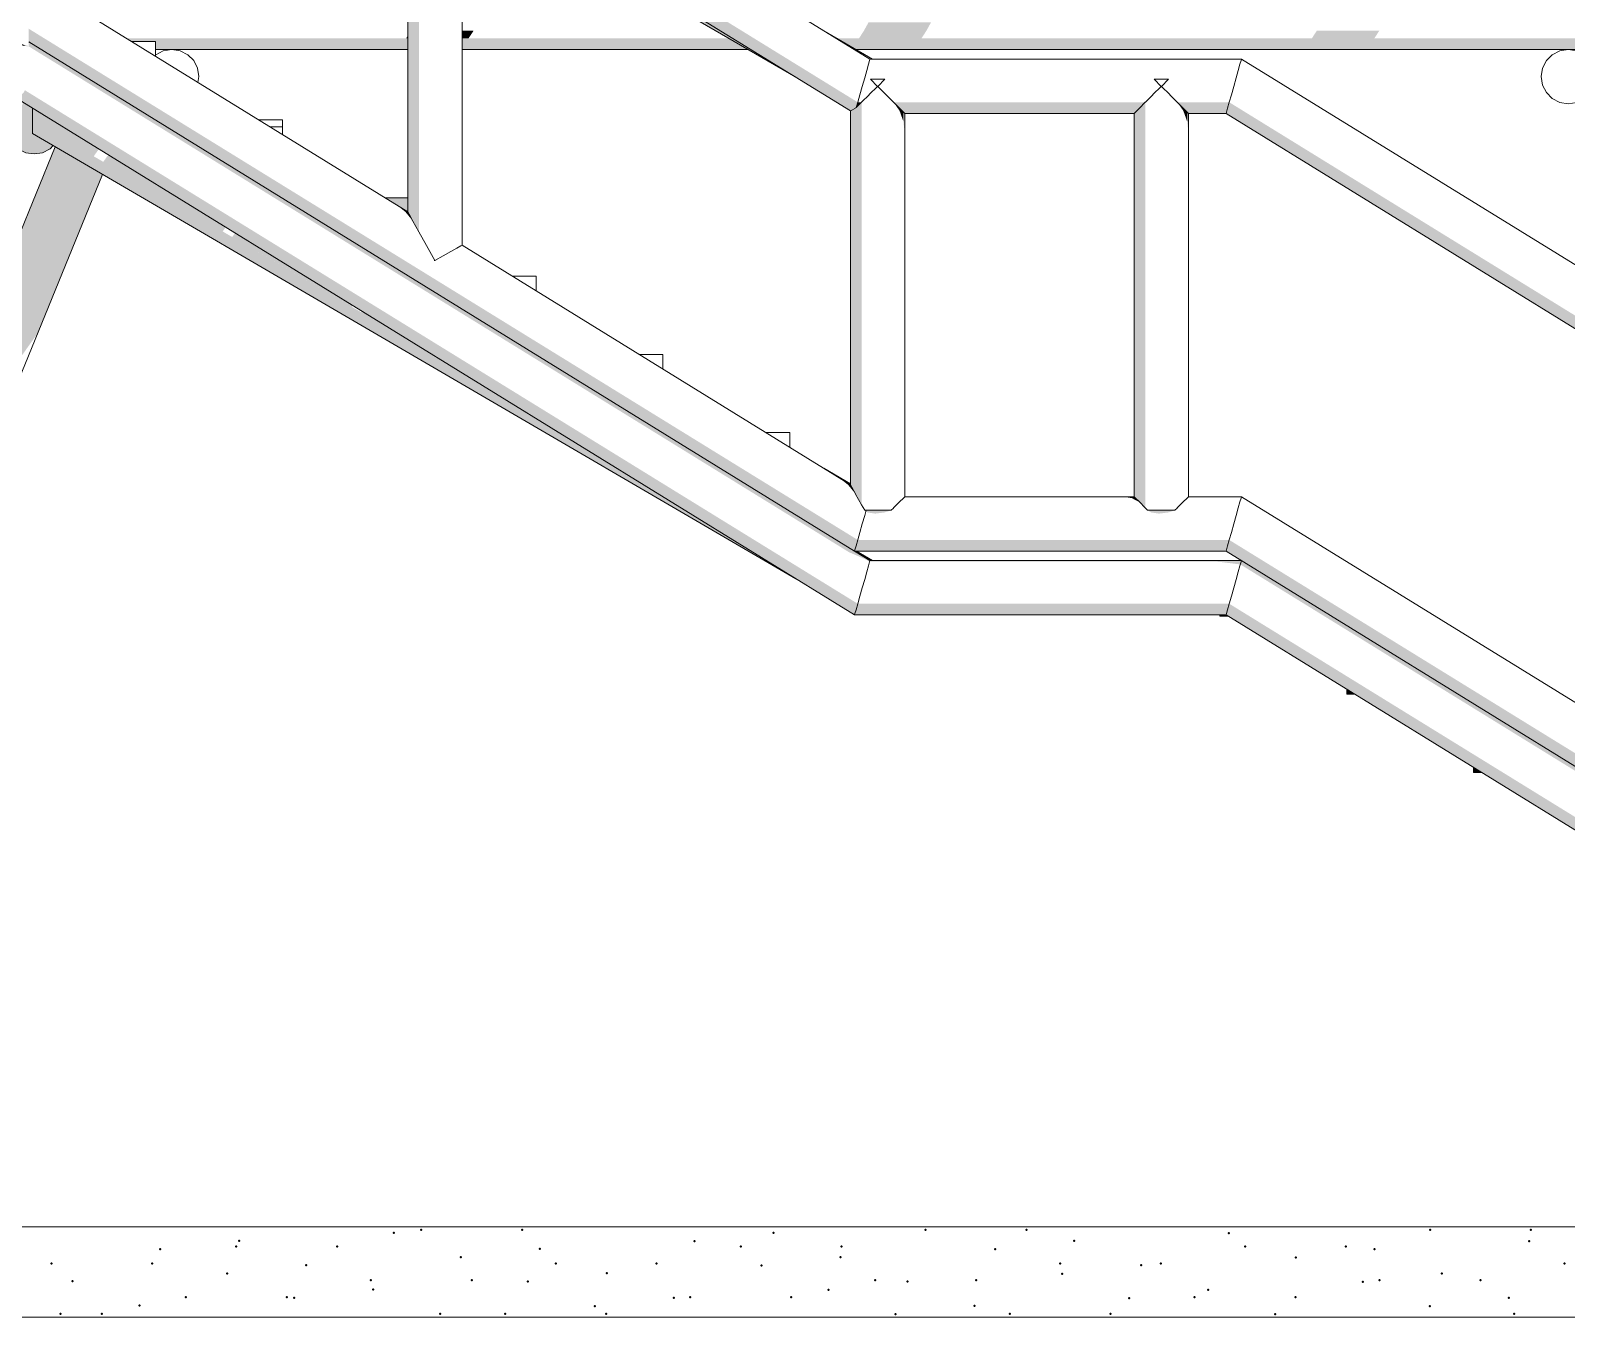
# Model space of a CAD drawing. Header units: millimetres. Extents: x -71878 to 121433, y -67383 to 83273.
# Drawn here: x 35788 to 39179, y -41237 to -38395 of the extents above; entities that cross this region are included whole.
import ezdxf

# ---------------------------------------------------------------- set-up
doc = ezdxf.new("R2010")
doc.units = ezdxf.units.MM
doc.header["$MEASUREMENT"] = 0
for name, color, linetype in [('COLUMNAS', 7, 'Continuous'), ('Gradas', 7, 'Continuous'), ('Vigas', 7, 'Continuous'), ('VIGAS DE CIMENTACION', 7, 'Continuous')]:
    doc.layers.add(name, color=color, linetype=linetype)
for name, color, linetype, lineweight in [('COLUMNAS_Pluma_Nº__1', 7, 'Continuous', 0), ('VIGAS DE CIMENTACION_Pluma_Nº__21', 7, 'Continuous', 5), ('Vigas_Pluma_Nº__21', 7, 'Continuous', 5)]:
    doc.layers.add(name, color=color, linetype=linetype, lineweight=lineweight)
for name, color, linetype, lineweight, true_color in [('COLUMNAS_Pluma_Nº__3', 7, 'Continuous', 0, 0x646464), ('Gradas_Pluma_Nº__2', 7, 'Continuous', 0, 0x323232), ('Gradas_Pluma_Nº__3', 7, 'Continuous', 0, 0x646464), ('VIGAS DE CIMENTACION_Pluma_Nº__102', 7, 'Continuous', 40, 0x323232), ('Vigas_Pluma_Nº__3', 7, 'Continuous', 0, 0x646464)]:
    doc.layers.add(name, color=color, linetype=linetype, lineweight=lineweight, true_color=true_color)

# ---------------------------------------------------------------- blocks, each defined once
blk = doc.blocks.new('Elem Sección_6_2')
at = {"layer": 'Vigas_Pluma_Nº__3', "linetype": 'Continuous', "lineweight": 0, "true_color": 0x191919}
for points in [[(-36079.5, 2441.5), (-36105, 2441.5), (-36105, 2424.7), (-36090.4, 2424.7)], [(-35228.4, 2424.7), (-35090.4, 2424.7), (-35079.5, 2441.5), (-35217.5, 2441.5)], [(-35217.5, 2441.5), (-35079.5, 2441.5), (-35069.3, 2460), (-35207.3, 2460)], [(-34228.4, 2424.7), (-34090.4, 2424.7), (-34079.5, 2441.5), (-34217.5, 2441.5)], [(-36225, 2424.7), (-36846.2, 2424.7), (-36834.2, 2417.3), (-36781.5, 2417.3), (-36781.5, 2411.5), (-36225, 2411.5)], [(-36225, 2411.5), (-36781.5, 2411.5), (-36781.5, 2402.9), (-36225, 2402.9)], [(-36228.4, 2424.7), (-36225, 2424.7), (-36225, 2429.8)], [(-36105, 2424.7), (-36105, 2411.5), (-35492.8, 2411.5), (-35515.5, 2424.7)], [(-35492.8, 2411.5), (-36105, 2411.5), (-36105, 2402.9), (-35478.2, 2402.9)], [(-35277.4, 2424.7), (-35254.6, 2411.5), (-25632.2, 2411.5), (-25632.2, 2424.7)], [(-25632.2, 2411.5), (-35254.6, 2411.5), (-35240, 2402.9), (-25632.2, 2402.9)], [(-36781.5, 2400), (-36225, 2400), (-36225, 2402.9), (-36781.5, 2402.9)], [(-35478.2, 2402.9), (-36105, 2402.9), (-36105, 2400), (-35473.1, 2400)], [(-25632.2, 2402.9), (-35240, 2402.9), (-35235, 2400), (-25632.2, 2400)]]:
    blk.add_hatch(color=250, dxfattribs=at).paths.add_polyline_path(points)
at = {"layer": 'Vigas_Pluma_Nº__21', "linetype": 'Continuous'}
for p, q in [((-36225, 2400), (-36781.5, 2400)), ((-35473.1, 2400), (-36105, 2400)), ((-25632.2, 2400), (-35235, 2400))]:
    blk.add_line(p, q, dxfattribs=at)
blk = doc.blocks.new('Elem Sección_21_2')
at = {"layer": 'Vigas_Pluma_Nº__21', "linetype": 'Continuous'}
for p, q in [((-36781.5, 2388.3), (-36781.3, 2388.5)), ((-36781.3, 2388.5), (-36764.6, 2397.1)), ((-36764.6, 2397.1), (-36746, 2400)), ((-36746, 2400), (-36727.5, 2397.1)), ((-36727.5, 2397.1), (-36710.8, 2388.5)), ((-36710.8, 2388.5), (-36697.5, 2375.3)), ((-36697.5, 2375.3), (-36689, 2358.5)), ((-36689, 2358.5), (-36686, 2340)), ((-36686, 2340), (-36688.1, 2327.2))]:
    blk.add_line(p, q, dxfattribs=at)
blk = doc.blocks.new('Elem Sección_23_2')
at = {"layer": 'Vigas_Pluma_Nº__3', "linetype": 'Continuous', "lineweight": 0, "true_color": 0x191919}
blk.add_hatch(color=250, dxfattribs=at).paths.add_polyline_path([(-37074.6, 2283.1), (-37099.5, 2196.2), (-37098.3, 2193.9), (-37085.1, 2180.6), (-37068.3, 2172.1), (-37049.8, 2169.2), (-37031.3, 2172.1), (-37014.5, 2180.6), (-37007.6, 2187.6), (-37053.3, 2214.3), (-37053.3, 2262.3), (-37053.3, 2270.5), (-37074.1, 2283.3)])
at = {"layer": 'Vigas_Pluma_Nº__21', "linetype": 'Continuous'}
for p, q in [((-37074.6, 2283.1), (-37074.1, 2283.3)), ((-37098.3, 2193.9), (-37099.5, 2196.2)), ((-37085.1, 2180.6), (-37098.3, 2193.9)), ((-37068.3, 2172.1), (-37085.1, 2180.6)), ((-37049.8, 2169.2), (-37068.3, 2172.1)), ((-37031.3, 2172.1), (-37049.8, 2169.2)), ((-37014.5, 2180.6), (-37031.3, 2172.1)), ((-37007.6, 2187.6), (-37014.5, 2180.6))]:
    blk.add_line(p, q, dxfattribs=at)
blk = doc.blocks.new('Elem Sección_49_2')
at = {"layer": 'Vigas_Pluma_Nº__21', "linetype": 'Continuous'}
for p, q in [((-33719.3, 2358.5), (-33710.7, 2375.3)), ((-33710.7, 2375.3), (-33697.5, 2388.5)), ((-33697.5, 2388.5), (-33680.7, 2397.1)), ((-33680.7, 2397.1), (-33662.2, 2400)), ((-33662.2, 2400), (-33643.7, 2397.1)), ((-33643.7, 2397.1), (-33626.9, 2388.5)), ((-33626.9, 2388.5), (-33613.7, 2375.3)), ((-33613.7, 2375.3), (-33605.1, 2358.5)), ((-33722.2, 2340), (-33719.3, 2358.5)), ((-33719.3, 2321.5), (-33722.2, 2340)), ((-33605.1, 2358.5), (-33602.2, 2340)), ((-33602.2, 2340), (-33605.1, 2321.5)), ((-33710.7, 2304.7), (-33719.3, 2321.5)), ((-33605.1, 2321.5), (-33613.7, 2304.7)), ((-33697.5, 2291.5), (-33710.7, 2304.7)), ((-33680.7, 2282.9), (-33697.5, 2291.5)), ((-33662.2, 2280), (-33680.7, 2282.9)), ((-33643.7, 2282.9), (-33662.2, 2280)), ((-33626.9, 2291.5), (-33643.7, 2282.9)), ((-33613.7, 2304.7), (-33626.9, 2291.5))]:
    blk.add_line(p, q, dxfattribs=at)
blk = doc.blocks.new('Elem Sección_55_2')
at = {"layer": 'Gradas_Pluma_Nº__2', "linetype": 'Continuous'}
h = blk.add_hatch(dxfattribs=at)
h.set_pattern_fill('PLANK_FLOOR_0002', color=256, style=0, pattern_type=2)
h.set_pattern_definition([(180, (0, 1e-11), (0, 152), [])])
h.paths.add_polyline_path([(-36781.5, 2417.3), (-36834.2, 2417.3), (-36781.5, 2384.9)])
h = blk.add_hatch(dxfattribs=at)
h.set_pattern_fill('PLANK_FLOOR_0002', color=256, style=0, pattern_type=2)
h.set_pattern_definition([(180, (4e-11, -9e-13), (0, 152), [])])
h.paths.add_polyline_path([(-36501.5, 2244.7), (-36554.2, 2244.7), (-36501.5, 2212.2)])
h = blk.add_hatch(dxfattribs=at)
h.set_pattern_fill('PLANK_FLOOR_0002', color=256, style=0, pattern_type=2)
h.set_pattern_definition([(180, (6e-11, 4e-12), (0, 152), [])])
h.paths.add_polyline_path([(-36225, 2072), (-36274.2, 2072), (-36225, 2041.7)])
h = blk.add_hatch(dxfattribs=at)
h.set_pattern_fill('PLANK_FLOOR_0002', color=256, style=0, pattern_type=2)
h.set_pattern_definition([(180, (3e-11, 6e-12), (0, 152), [])])
h.paths.add_polyline_path([(-35994.2, 1899.3), (-35941.5, 1866.8), (-35941.5, 1899.3)])
h = blk.add_hatch(dxfattribs=at)
h.set_pattern_fill('PLANK_FLOOR_0002', color=256, style=0, pattern_type=2)
h.set_pattern_definition([(180, (-6e-11, 4e-12), (0, 152), [])])
h.paths.add_polyline_path([(-35661.5, 1726.7), (-35714.2, 1726.7), (-35661.5, 1694.2)])
h = blk.add_hatch(dxfattribs=at)
h.set_pattern_fill('PLANK_FLOOR_0002', color=256, style=0, pattern_type=2)
h.set_pattern_definition([(180, (1e-11, -4e-12), (0, 152), [])])
h.paths.add_polyline_path([(-35381.5, 1554), (-35434.3, 1554), (-35381.5, 1521.5)])
h = blk.add_hatch(dxfattribs=at)
h.set_pattern_fill('PLANK_FLOOR_0002', color=256, style=0, pattern_type=2)
h.set_pattern_definition([(180, (4e-11, -2e-12), (0, 152), [])])
h.paths.add_polyline_path([(-34417.9, 1151.1), (-34431.5, 1151.1), (-34431.5, 1148.7), (-34413.9, 1148.7)])
h = blk.add_hatch(dxfattribs=at)
h.set_pattern_fill('PLANK_FLOOR_0002', color=256, style=0, pattern_type=2)
h.set_pattern_definition([(180, (-6e-11, 6e-12), (0, 152), [])])
h.paths.add_polyline_path([(-34151.5, 986.9), (-34151.5, 976), (-34133.9, 976)])
h = blk.add_hatch(dxfattribs=at)
h.set_pattern_fill('PLANK_FLOOR_0002', color=256, style=0, pattern_type=2)
h.set_pattern_definition([(180, (-7e-11, -2e-12), (0, 152), [])])
h.paths.add_polyline_path([(-33871.5, 803.3), (-33854, 803.3), (-33871.5, 814.2)])
at = {"layer": 'Gradas_Pluma_Nº__3', "linetype": 'Continuous', "lineweight": 0, "true_color": 0x191919}
for points in [[(-36225, 2072), (-36274.2, 2072), (-36225, 2041.7)], [(-34417.9, 1151.1), (-34431.5, 1151.1), (-34431.5, 1148.7), (-34413.9, 1148.7)], [(-34151.5, 986.9), (-34151.5, 976), (-34133.9, 976)], [(-33871.5, 803.3), (-33854, 803.3), (-33871.5, 814.2)]]:
    blk.add_hatch(color=250, dxfattribs=at).paths.add_polyline_path(points)
at = {"layer": 'Gradas_Pluma_Nº__2', "linetype": 'Continuous'}
for p, q in [((-36834.2, 2417.3), (-36781.5, 2417.3)), ((-36781.5, 2384.9), (-36781.5, 2417.3)), ((-36554.2, 2244.7), (-36501.5, 2244.7)), ((-36501.5, 2212.2), (-36501.5, 2244.7)), ((-36274.2, 2072), (-36225, 2072)), ((-35994.2, 1899.3), (-35941.5, 1899.3)), ((-35941.5, 1866.8), (-35941.5, 1899.3)), ((-35714.2, 1726.7), (-35661.5, 1726.7)), ((-35661.5, 1694.2), (-35661.5, 1726.7)), ((-35434.3, 1554), (-35381.5, 1554)), ((-35381.5, 1521.5), (-35381.5, 1554)), ((-34431.5, 1148.7), (-34431.5, 1151.1)), ((-34431.5, 1148.7), (-34413.9, 1148.7)), ((-34151.5, 976), (-34151.5, 986.9)), ((-34151.5, 976), (-34133.9, 976)), ((-33871.5, 803.3), (-33871.5, 814.2)), ((-33871.5, 803.3), (-33854, 803.3))]:
    blk.add_line(p, q, dxfattribs=at)
blk = doc.blocks.new('Elem Sección_66_2')
at = {"layer": 'Vigas_Pluma_Nº__3', "linetype": 'Continuous', "lineweight": 0, "true_color": 0x191919}
for points in [[(-36213.6, 2873.6), (-36213.6, 2873.6), (-36200.3, 2881), (-37026.7, 3390.6), (-37026.7, 3375)], [(-36222.1, 2868.8), (-36222.1, 2868.9), (-36213.6, 2873.6), (-37026.7, 3375), (-37026.7, 3365)], [(-36222.1, 2868.8), (-37026.7, 3365), (-37026.7, 3361.6), (-36225, 2867.2)], [(-35231.2, 2283.4), (-36129.7, 2837.5), (-36116.5, 2813.8), (-36116.5, 2813.7), (-35236, 2270.7), (-35236, 2270.8), (-35234.5, 2271.5)], [(-35236, 2270.7), (-36116.5, 2813.7), (-36108, 2798.5), (-36108, 2798.4), (-35244.5, 2266), (-35244.5, 2266)], [(-35244.5, 2266), (-36108, 2798.4), (-36105, 2793.2), (-35247.4, 2264.3)]]:
    blk.add_hatch(color=250, dxfattribs=at).paths.add_polyline_path(points)
at = {"layer": 'Vigas_Pluma_Nº__21', "linetype": 'Continuous'}
for p, q in [((-35204.2, 2378.6), (-37013.4, 3494.4)), ((-37026.7, 3432.1), (-37026.7, 3438.1)), ((-37026.7, 3410.3), (-37026.7, 3432.1)), ((-37026.7, 3390.6), (-37026.7, 3410.3)), ((-37026.7, 3375), (-37026.7, 3390.6)), ((-37026.7, 3365), (-37026.7, 3375)), ((-37026.7, 3361.6), (-37026.7, 3365)), ((-36225, 2867.2), (-37026.7, 3361.6)), ((-36200.3, 2881.1), (-36183.6, 2890.4)), ((-36183.6, 2890.6), (-36175.1, 2895.3)), ((-36183.6, 2890.4), (-36183.6, 2890.6)), ((-36161.9, 2895.3), (-36146.5, 2867.7)), ((-36225, 2867.2), (-36222.1, 2868.8)), ((-36222.1, 2868.9), (-36213.6, 2873.6)), ((-36213.6, 2873.6), (-36200.3, 2881)), ((-36200.3, 2881), (-36200.3, 2881.1)), ((-36146.4, 2867.4), (-36146.5, 2867.7)), ((-36146.4, 2867.4), (-36129.8, 2837.6)), ((-36129.7, 2837.5), (-36129.8, 2837.6)), ((-36129.7, 2837.5), (-36116.5, 2813.8)), ((-36116.5, 2813.7), (-36116.5, 2813.8)), ((-36116.5, 2813.7), (-36108, 2798.5)), ((-36108, 2798.4), (-36105, 2793.2)), ((-35247.4, 2264.3), (-36105, 2793.2)), ((-35247.4, 2264.3), (-35244.5, 2266)), ((-35244.5, 2266), (-35236, 2270.7)), ((-35236, 2270.8), (-35234.5, 2271.5))]:
    blk.add_line(p, q, dxfattribs=at)
blk = doc.blocks.new('Elem Sección_67_2')
at = {"layer": 'Vigas_Pluma_Nº__3', "linetype": 'Continuous', "lineweight": 0, "true_color": 0x191919}
for points in [[(-35231.2, 2283.4), (-35234.5, 2271.5), (-35222.7, 2283.4)], [(-34596.2, 2283.4), (-35152.1, 2283.4), (-35138.9, 2270.1), (-35138.9, 2270.1), (-34609.4, 2270.1), (-34609.4, 2270.1)], [(-34525.6, 2283.4), (-34512.3, 2270.1), (-34512.3, 2270.1), (-34414.7, 2270.1), (-34410.9, 2283.4)], [(-35138.9, 2270.1), (-35130.4, 2261.6), (-35130.4, 2261.6), (-34618, 2261.6), (-34617.9, 2261.6), (-34609.4, 2270.1)], [(-35130.4, 2261.6), (-35127.4, 2258.6), (-34620.9, 2258.6), (-34618, 2261.6)], [(-34512.3, 2270.1), (-34503.8, 2261.6), (-34503.8, 2261.6), (-34417.1, 2261.6), (-34414.7, 2270.1)], [(-34503.8, 2261.6), (-34500.9, 2258.6), (-34417.9, 2258.6), (-34417.1, 2261.6)]]:
    blk.add_hatch(color=250, dxfattribs=at).paths.add_polyline_path(points)
at = {"layer": 'Vigas_Pluma_Nº__21', "linetype": 'Continuous'}
for p, q in [((-35207.4, 2367.2), (-35205, 2375.7)), ((-35205, 2375.7), (-35204.2, 2378.6)), ((-34383.9, 2378.6), (-35204.2, 2378.6)), ((-35215.9, 2337.2), (-35211.2, 2353.9)), ((-35211.2, 2353.9), (-35207.4, 2367.2)), ((-35226.4, 2300.1), (-35221.2, 2318.6)), ((-35221.2, 2318.6), (-35215.9, 2337.2)), ((-35206, 2300.3), (-35187.7, 2318.6)), ((-35187.7, 2318.6), (-35203.3, 2334.3)), ((-35171.5, 2334.3), (-35187.2, 2318.6)), ((-35187.2, 2318.6), (-35168.9, 2300.3)), ((-34579.4, 2300.3), (-34561.1, 2318.6)), ((-34561.1, 2318.6), (-34576.8, 2334.3)), ((-34545, 2334.3), (-34560.6, 2318.6)), ((-34560.6, 2318.6), (-34542.3, 2300.3)), ((-35234.5, 2271.5), (-35231.2, 2283.4)), ((-35234.5, 2271.5), (-35222.7, 2283.4)), ((-35231.2, 2283.4), (-35226.4, 2300.1)), ((-35222.7, 2283.4), (-35206, 2300.1)), ((-35222.7, 2283.4), (-35222.7, 2283.4)), ((-35206, 2300.1), (-35206, 2300.3)), ((-35168.8, 2300.1), (-35168.9, 2300.3)), ((-35168.8, 2300.1), (-35152.2, 2283.4)), ((-35152.1, 2283.4), (-35152.2, 2283.4)), ((-35152.1, 2283.4), (-35138.9, 2270.1)), ((-34609.4, 2270.1), (-34596.2, 2283.4)), ((-34596.2, 2283.4), (-34596.1, 2283.4)), ((-34596.1, 2283.4), (-34579.5, 2300.1)), ((-34579.5, 2300.1), (-34579.4, 2300.3)), ((-34542.3, 2300.1), (-34542.3, 2300.3)), ((-34542.3, 2300.1), (-34525.6, 2283.4)), ((-34525.6, 2283.4), (-34525.6, 2283.4)), ((-34525.6, 2283.4), (-34512.3, 2270.1)), ((-35138.9, 2270.1), (-35130.4, 2261.6)), ((-35138.9, 2270.1), (-35138.9, 2270.1)), ((-35130.4, 2261.6), (-35127.4, 2258.6)), ((-34620.9, 2258.6), (-35127.4, 2258.6)), ((-34620.9, 2258.6), (-34618, 2261.6)), ((-34617.9, 2261.6), (-34609.4, 2270.1)), ((-34609.4, 2270.1), (-34609.4, 2270.1)), ((-34512.3, 2270.1), (-34512.3, 2270.1)), ((-34512.3, 2270.1), (-34503.8, 2261.6)), ((-34503.8, 2261.6), (-34500.9, 2258.6)), ((-34417.9, 2258.6), (-34500.9, 2258.6))]:
    blk.add_line(p, q, dxfattribs=at)
blk = doc.blocks.new('Elem Sección_68_2')
at = {"layer": 'Vigas_Pluma_Nº__3', "linetype": 'Continuous', "lineweight": 0, "true_color": 0x191919}
for points in [[(-33505.9, 1709.6), (-33505.9, 1709.7), (-33492.6, 1717), (-34410.9, 2283.4), (-34414.7, 2270.1)], [(-34417.9, 2258.6), (-33517.3, 1703.2), (-33514.4, 1704.9), (-34417.1, 2261.6)], [(-33514.4, 1704.9), (-33514.4, 1704.9), (-33505.9, 1709.6), (-34414.7, 2270.1), (-34417.1, 2261.6)], [(-32532.7, 1109.5), (-32532.6, 1109.5), (-32519.4, 1116.9), (-33422, 1673.5), (-33408.8, 1649.8), (-33408.8, 1649.7)], [(-32541.2, 1104.7), (-32541.2, 1104.7), (-32532.7, 1109.5), (-33408.8, 1649.7), (-33400.2, 1634.5), (-33400.2, 1634.5)], [(-33400.2, 1634.5), (-33397.3, 1629.2), (-32544.1, 1103.1), (-32543.1, 1103.6), (-32541.2, 1104.7)], [(-32448.8, 1073.3), (-32435.6, 1049.6), (-32435.5, 1049.6), (-32371.4, 1010), (-32371.4, 1025.6)], [(-32371.4, 1010), (-32435.5, 1049.6), (-32427, 1034.3), (-32427, 1034.3), (-32371.4, 1000)], [(-32427, 1034.3), (-32424.1, 1029), (-32371.4, 996.5), (-32371.4, 1000)]]:
    blk.add_hatch(color=250, dxfattribs=at).paths.add_polyline_path(points)
at = {"layer": 'Vigas_Pluma_Nº__21', "linetype": 'Continuous'}
for p, q in [((-34387.2, 2367.2), (-34384.7, 2375.7)), ((-34384.7, 2375.7), (-34383.9, 2378.6)), ((-32371.4, 1137.5), (-34383.9, 2378.6)), ((-34395.7, 2337.2), (-34390.9, 2353.9)), ((-34390.9, 2353.9), (-34387.2, 2367.2)), ((-34406.2, 2300.1), (-34400.9, 2318.6)), ((-34400.9, 2318.6), (-34395.7, 2337.2)), ((-34414.7, 2270.1), (-34410.9, 2283.4)), ((-34410.9, 2283.4), (-34406.2, 2300.1)), ((-34417.9, 2258.6), (-34417.1, 2261.6)), ((-33517.3, 1703.2), (-34417.9, 2258.6)), ((-34417.1, 2261.6), (-34414.7, 2270.1)), ((-33517.3, 1703.2), (-33514.4, 1704.9)), ((-33514.4, 1704.9), (-33505.9, 1709.6)), ((-33505.9, 1709.7), (-33492.6, 1717)), ((-33492.6, 1717.1), (-33475.9, 1726.4)), ((-33492.6, 1717), (-33492.6, 1717.1)), ((-33475.9, 1726.6), (-33473.4, 1728)), ((-33475.9, 1726.4), (-33475.9, 1726.6)), ((-33452.3, 1728), (-33438.8, 1703.8)), ((-33438.7, 1703.4), (-33438.8, 1703.8)), ((-33438.7, 1703.4), (-33422, 1673.6)), ((-33422, 1673.5), (-33422, 1673.6)), ((-33422, 1673.5), (-33408.8, 1649.8)), ((-33408.8, 1649.7), (-33408.8, 1649.8)), ((-33408.8, 1649.7), (-33400.2, 1634.5)), ((-33400.2, 1634.5), (-33397.3, 1629.2)), ((-32544.1, 1103), (-33397.3, 1629.2)), ((-32519.4, 1116.9), (-32502.7, 1126.2)), ((-32502.7, 1126.2), (-32502.6, 1126.5)), ((-32502.6, 1126.5), (-32484.3, 1136.7)), ((-32484.3, 1136.7), (-32490, 1146.8)), ((-32465.6, 1146.6), (-32483.9, 1136.4)), ((-32483.9, 1136.4), (-32465.6, 1103.6)), ((-32465.6, 1146.8), (-32465.5, 1146.8)), ((-32465.5, 1146.8), (-32465.6, 1146.6)), ((-32371.4, 1134), (-32371.4, 1137.5)), ((-32371.4, 1124), (-32371.4, 1134)), ((-32371.4, 1108.4), (-32371.4, 1124)), ((-32544.1, 1103.1), (-32541.2, 1104.7)), ((-32541.2, 1104.7), (-32532.7, 1109.5)), ((-32532.6, 1109.5), (-32519.4, 1116.9)), ((-32519.4, 1116.9), (-32519.4, 1116.9)), ((-32465.5, 1103.3), (-32465.6, 1103.6)), ((-32465.5, 1103.3), (-32448.8, 1073.4)), ((-32371.4, 1088.8), (-32371.4, 1108.4)), ((-32371.4, 1067), (-32371.4, 1088.8)), ((-32448.8, 1073.3), (-32448.8, 1073.4)), ((-32448.8, 1073.3), (-32435.6, 1049.6)), ((-32371.4, 1045.2), (-32371.4, 1067)), ((-32435.5, 1049.6), (-32435.6, 1049.6)), ((-32435.5, 1049.6), (-32427, 1034.3)), ((-32427, 1034.3), (-32424.1, 1029.1)), ((-32371.4, 996.5), (-32424.1, 1029)), ((-32371.4, 1025.6), (-32371.4, 1045.2)), ((-32371.4, 1010), (-32371.4, 1025.6)), ((-32371.4, 1000), (-32371.4, 1010)), ((-32371.4, 996.5), (-32371.4, 1000))]:
    blk.add_line(p, q, dxfattribs=at)
blk = doc.blocks.new('Elem Sección_72_2')
at = {"layer": 'Vigas_Pluma_Nº__3', "linetype": 'Continuous', "lineweight": 0, "true_color": 0x191919}
for points in [[(-37053.3, 3350.4), (-37053.3, 3335), (-36225, 2851.9), (-36225, 2867.2), (-36226.3, 2868)], [(-37053.3, 3325.2), (-36225, 2842), (-36225, 2851.9), (-37053.3, 3335)], [(-36225, 2842), (-37053.3, 3325.2), (-37053.3, 3321.8), (-36225, 2838.6)], [(-36105, 2781.9), (-35765.6, 2583.9), (-36105, 2793.2), (-36105, 2793.2)], [(-36105, 2772), (-35469.8, 2401.5), (-35765.6, 2583.9), (-36105, 2781.9)], [(-35469.8, 2401.5), (-36105, 2772), (-36105, 2768.6), (-35367.9, 2338.6)]]:
    blk.add_hatch(color=250, dxfattribs=at).paths.add_polyline_path(points)
at = {"layer": 'Vigas_Pluma_Nº__21', "linetype": 'Continuous'}
for p, q in [((-37053.3, 3369.8), (-37053.3, 3383.1)), ((-37053.3, 3350.4), (-37053.3, 3369.8)), ((-37053.3, 3335), (-37053.3, 3350.4)), ((-37053.3, 3325.2), (-37053.3, 3332)), ((-37053.3, 3321.8), (-37053.3, 3325.2)), ((-36225, 2838.6), (-37053.3, 3321.8)), ((-35367.9, 2338.6), (-36105, 2768.6)), ((-35198.3, 2378.6), (-35306.2, 2441.5))]:
    blk.add_line(p, q, dxfattribs=at)
blk = doc.blocks.new('Elem Sección_76_2')
at = {"layer": 'COLUMNAS_Pluma_Nº__3', "linetype": 'Continuous', "lineweight": 0, "true_color": 0x191919}
for points in [[(-35236, 1418.2), (-35222.7, 1394.5), (-35222.7, 1394.4), (-35222.7, 2283.4), (-35222.7, 2283.4), (-35234.5, 2271.5), (-35236, 2270.8)], [(-35138.9, 2270.1), (-35152.1, 2283.4), (-35138.9, 2264.6)], [(-35244.5, 2266), (-35247.4, 2264.3), (-35247.4, 1438.8), (-35244.5, 1433.5), (-35244.5, 1433.5), (-35244.5, 2266)], [(-35244.5, 2266), (-35244.5, 1433.5), (-35236, 1418.3), (-35236, 1418.2), (-35236, 2270.8), (-35236, 2270.7)], [(-35138.9, 2270.1), (-35138.9, 2270.1), (-35138.9, 2264.6), (-35130.4, 2241), (-35130.4, 2261.6)], [(-35130.4, 2261.6), (-35130.4, 2261.6), (-35130.4, 2241), (-35127.4, 2214.8), (-35127.4, 2258.6)]]:
    blk.add_hatch(color=250, dxfattribs=at).paths.add_polyline_path(points)
at = {"layer": 'COLUMNAS_Pluma_Nº__1', "linetype": 'Continuous'}
for p, q in [((-35187.4, 2334.3), (-35203.3, 2334.3)), ((-35171.3, 2334.3), (-35187.4, 2334.3)), ((-35247.4, 2264.3), (-35247.4, 1438.8)), ((-35127.4, 2258.6), (-35127.4, 1412.1)), ((-35206, 1382.3), (-35216, 1382.3)), ((-35187.4, 1382.3), (-35206, 1382.3)), ((-35168.9, 1382.3), (-35187.4, 1382.3)), ((-35157.2, 1382.3), (-35168.9, 1382.3))]:
    blk.add_line(p, q, dxfattribs=at)
blk = doc.blocks.new('Elem Sección_78_2')
at = {"layer": 'COLUMNAS_Pluma_Nº__3', "linetype": 'Continuous', "lineweight": 0, "true_color": 0x191919}
for points in [[(-34609.4, 1400.6), (-34596.2, 1387.4), (-34596.1, 1387.3), (-34596.1, 2283.4), (-34596.2, 2283.4), (-34609.4, 2270.1)], [(-34525.6, 2283.4), (-34512.3, 2264.6), (-34512.3, 2270.1)], [(-34620.9, 1412.1), (-34618, 1409.2), (-34617.9, 1409.2), (-34617.9, 2261.6), (-34618, 2261.6), (-34620.9, 2258.6)], [(-34609.4, 2270.1), (-34617.9, 2261.6), (-34617.9, 1409.2), (-34609.4, 1400.7), (-34609.4, 1400.6), (-34609.4, 2270.1)], [(-34512.3, 2270.1), (-34512.3, 2270.1), (-34512.3, 2264.6), (-34503.8, 2241), (-34503.8, 2261.6)], [(-34503.8, 2261.6), (-34503.8, 2261.6), (-34503.8, 2241), (-34500.9, 2214.8), (-34500.9, 2258.6)]]:
    blk.add_hatch(color=250, dxfattribs=at).paths.add_polyline_path(points)
at = {"layer": 'COLUMNAS_Pluma_Nº__1', "linetype": 'Continuous'}
for p, q in [((-34560.9, 2334.3), (-34576.8, 2334.3)), ((-34545, 2334.3), (-34560.9, 2334.3)), ((-34620.9, 2258.6), (-34620.9, 1412.1)), ((-34500.9, 2258.6), (-34500.9, 1412.1)), ((-34579.4, 1382.3), (-34591.1, 1382.3)), ((-34560.9, 1382.3), (-34579.4, 1382.3)), ((-34542.3, 1382.3), (-34560.9, 1382.3)), ((-34530.7, 1382.3), (-34542.3, 1382.3))]:
    blk.add_line(p, q, dxfattribs=at)
blk = doc.blocks.new('Elem Sección_80_2')
at = {"layer": 'COLUMNAS_Pluma_Nº__3', "linetype": 'Continuous', "lineweight": 0, "true_color": 0x191919}
for points in [[(-36225, 2041.7), (-36222.1, 2036.4), (-36222.1, 2036.4), (-36222.1, 2868.9), (-36222.1, 2868.8), (-36225, 2867.2)], [(-36222.1, 2868.9), (-36222.1, 2036.4), (-36213.6, 2021.1), (-36213.6, 2021.1), (-36213.6, 2873.6), (-36213.6, 2873.6)], [(-36200.3, 2881), (-36213.6, 2873.6), (-36213.6, 2021.1), (-36200.3, 1997.4), (-36200.3, 1997.3), (-36200.3, 2881.1)], [(-36116.5, 2813.8), (-36129.7, 2837.5), (-36116.5, 2802.4)], [(-36116.5, 2813.7), (-36116.5, 2813.8), (-36116.5, 2802.4), (-36108, 2763.2), (-36108, 2798.5)], [(-36108, 2763.2), (-36105, 2723.7), (-36105, 2793.2), (-36108, 2798.4), (-36108, 2798.5)]]:
    blk.add_hatch(color=250, dxfattribs=at).paths.add_polyline_path(points)
at = {"layer": 'COLUMNAS_Pluma_Nº__1', "linetype": 'Continuous'}
for p, q in [((-36165, 2895.3), (-36175.6, 2895.3)), ((-36161.7, 2895.3), (-36165, 2895.3)), ((-36225, 2867.2), (-36225, 2041.7)), ((-36105, 2793.2), (-36105, 1967.7)), ((-36165, 1934), (-36166.2, 1934)), ((-36164.3, 1934), (-36165, 1934))]:
    blk.add_line(p, q, dxfattribs=at)
blk = doc.blocks.new('Elem Sección_130_2')
at = {"layer": 'COLUMNAS_Pluma_Nº__3', "linetype": 'Continuous', "lineweight": 0, "true_color": 0x191919}
for points in [[(-37358.3, 1293.7), (-37389, 1186.4), (-36985.2, 2174.6), (-36995.8, 2180.7)], [(-37340.3, 1356.5), (-37358.3, 1293.7), (-36995.8, 2180.7), (-37002, 2184.3)], [(-37336.8, 1368.5), (-37340.3, 1356.5), (-37002, 2184.3), (-37003.2, 2185)], [(-37307.7, 1385.5), (-37272.6, 1429.1), (-36971.3, 2166.5), (-36985.2, 2174.6)], [(-37272.6, 1429.1), (-37242.6, 1454.5), (-36955.4, 2157.2), (-36971.3, 2166.5)], [(-37242.6, 1454.5), (-37220.4, 1459.3), (-36939.1, 2147.7), (-36955.4, 2157.2)], [(-37220.4, 1459.3), (-37208.3, 1443), (-37133.6, 1625.7), (-37140.2, 1634.6), (-37115.9, 1669), (-36923.9, 2138.8), (-36939.1, 2147.7)], [(-36923.9, 2138.8), (-37115.9, 1669), (-37079.2, 1721), (-36911.4, 2131.5)], [(-36911.4, 2131.5), (-37079.2, 1721), (-37053.8, 1756.8), (-36902.8, 2126.5)], [(-36902.8, 2126.5), (-37053.8, 1756.8), (-37042.3, 1773), (-36898.9, 2124.2)]]:
    blk.add_hatch(color=250, dxfattribs=at).paths.add_polyline_path(points)
at = {"layer": 'COLUMNAS_Pluma_Nº__1', "linetype": 'Continuous'}
for p, q in [((-37003.2, 2185), (-37336.8, 1368.5)), ((-36898.9, 2124.2), (-37603.4, 400))]:
    blk.add_line(p, q, dxfattribs=at)
blk = doc.blocks.new('Elem Sección_169_2')
at = {"layer": 'Vigas_Pluma_Nº__3', "linetype": 'Continuous', "lineweight": 0, "true_color": 0x191919}
for points in [[(-37096.4, 2415.8), (-37073.4, 2408.1), (-37069.2, 2407.8), (-37074.7, 2411.2), (-37076.1, 2411.5), (-37096.4, 2417.2)], [(-37074.7, 2411.2), (-37069.2, 2407.8), (-37064.9, 2406.8), (-37062.6, 2407.3), (-35250.4, 1289.7), (-35215.1, 1274.4), (-37061.6, 2413.2), (-37061.6, 2407.5)], [(-37061.6, 2413.2), (-35215.1, 1274.4), (-35204.8, 1268.8), (-35204.2, 1271.1), (-37061.6, 2416.6)], [(-37073, 2304.7), (-37078.3, 2299.4), (-35235, 1162.6), (-35231.2, 1175.9), (-37070.3, 2310)], [(-37086.3, 2291.5), (-37086.8, 2291.2), (-35238.2, 1151.1), (-35237.4, 1154.1), (-37084.5, 2293.2)], [(-37084.5, 2293.2), (-35237.4, 1154.1), (-35235, 1162.6), (-37078.3, 2299.4)]]:
    blk.add_hatch(color=250, dxfattribs=at).paths.add_polyline_path(points)
at = {"layer": 'Vigas_Pluma_Nº__21', "linetype": 'Continuous'}
for p, q in [((-37096.4, 2409), (-37096.4, 2417.2)), ((-37096.4, 2393.7), (-37096.4, 2409)), ((-35238.2, 1151.1), (-37086.8, 2291.2)), ((-35204.2, 1271.1), (-35238.2, 1292.1))]:
    blk.add_line(p, q, dxfattribs=at)
blk = doc.blocks.new('Elem Sección_170_2')
at = {"layer": 'Vigas_Pluma_Nº__3', "linetype": 'Continuous', "lineweight": 0, "true_color": 0x191919}
for points in [[(-35204.2, 1271.1), (-35204.8, 1268.8), (-34444.9, 1268.8), (-34430.8, 1268.2), (-34384.7, 1268.2), (-34383.9, 1271.1)], [(-34430.8, 1268.2), (-34386.3, 1262.7), (-34384.7, 1268.2)], [(-35237.4, 1154.1), (-35238.2, 1151.1), (-34417.9, 1151.1), (-34417.1, 1154.1)], [(-35235, 1162.6), (-35237.4, 1154.1), (-34417.1, 1154.1), (-34414.7, 1162.6)], [(-35231.2, 1175.9), (-35235, 1162.6), (-34414.7, 1162.6), (-34410.9, 1175.9)]]:
    blk.add_hatch(color=250, dxfattribs=at).paths.add_polyline_path(points)
at = {"layer": 'Vigas_Pluma_Nº__21', "linetype": 'Continuous'}
for p, q in [((-35211.2, 1246.4), (-35207.4, 1259.7)), ((-35207.4, 1259.7), (-35205, 1268.2)), ((-35205, 1268.2), (-35204.2, 1271.1)), ((-34383.9, 1271.1), (-35204.2, 1271.1)), ((-35221.2, 1211.1), (-35215.9, 1229.7)), ((-35215.9, 1229.7), (-35211.2, 1246.4)), ((-35231.2, 1175.9), (-35226.4, 1192.6)), ((-35226.4, 1192.6), (-35221.2, 1211.1)), ((-35238.2, 1151.1), (-35237.4, 1154.1)), ((-35237.4, 1154.1), (-35235, 1162.6)), ((-35235, 1162.6), (-35231.2, 1175.9)), ((-34417.9, 1151.1), (-35238.2, 1151.1))]:
    blk.add_line(p, q, dxfattribs=at)
blk = doc.blocks.new('Elem Sección_171_2')
at = {"layer": 'Vigas_Pluma_Nº__3', "linetype": 'Continuous', "lineweight": 0, "true_color": 0x191919}
for points in [[(-34386.3, 1262.7), (-32532.7, 119.6), (-32529.7, 117.3), (-32524.9, 114.7), (-32390.5, 31.9), (-32381.6, 29), (-32376.2, 29.5), (-34384.7, 1268.2)], [(-34384.7, 1268.2), (-32376.2, 29.5), (-32374.5, 29.1), (-32371.4, 30), (-34383.9, 1271.1)], [(-34417.9, 1151.1), (-32551.3, 0), (-32545.7, 0), (-34417.1, 1154.1)], [(-34417.1, 1154.1), (-32545.7, 0), (-32529.5, 0), (-34414.7, 1162.6)], [(-34414.7, 1162.6), (-32529.5, 0), (-32504.2, 0), (-34410.9, 1175.9)]]:
    blk.add_hatch(color=250, dxfattribs=at).paths.add_polyline_path(points)
at = {"layer": 'Vigas_Pluma_Nº__21', "linetype": 'Continuous'}
for p, q in [((-34390.9, 1246.4), (-34387.2, 1259.7)), ((-34387.2, 1259.7), (-34384.7, 1268.2)), ((-34384.7, 1268.2), (-34383.9, 1271.1)), ((-34400.9, 1211.1), (-34395.7, 1229.7)), ((-34395.7, 1229.7), (-34390.9, 1246.4)), ((-34410.9, 1175.9), (-34406.2, 1192.6)), ((-34406.2, 1192.6), (-34400.9, 1211.1)), ((-34417.9, 1151.1), (-34417.1, 1154.1)), ((-34417.1, 1154.1), (-34414.7, 1162.6)), ((-34414.7, 1162.6), (-34410.9, 1175.9)), ((-32551.3, 0), (-34417.9, 1151.1)), ((-32371.4, 26.6), (-32371.4, 30)), ((-32371.4, 16.5), (-32371.4, 26.6)), ((-32371.4, 0.9), (-32371.4, 16.5)), ((-32371.4, 0), (-32371.4, 0.9))]:
    blk.add_line(p, q, dxfattribs=at)
blk = doc.blocks.new('Elem Sección_172_2')
at = {"layer": 'Vigas_Pluma_Nº__3', "linetype": 'Continuous', "lineweight": 0, "true_color": 0x191919}
for points in [[(-36906.8, 2180.2), (-37053.3, 2270.5), (-37053.3, 2262.3), (-36908.5, 2177.8)], [(-37053.3, 2262.3), (-37053.3, 2242.9), (-36918.2, 2164.1), (-36908.5, 2177.8)], [(-37053.3, 2242.9), (-37053.3, 2227.5), (-35765.6, 1476.4), (-36226.3, 1760.5)], [(-37053.3, 2227.5), (-37053.3, 2217.7), (-35469.8, 1294), (-35765.6, 1476.4)], [(-37053.3, 2214.3), (-35367.9, 1231.1), (-35469.8, 1294), (-37053.3, 2217.7)], [(-36887.5, 2165.5), (-36897.2, 2151.8), (-36633.5, 1998), (-36626.8, 2007.5), (-36806.7, 2118.4)], [(-36886.2, 2167.4), (-36887.5, 2165.5), (-36806.7, 2118.4)], [(-36612.5, 1985.8), (-36348.8, 1832), (-36346.8, 1834.8), (-36606.2, 1994.7)], [(-36326.2, 1822.1), (-36327.8, 1819.7), (-36226.3, 1760.5)], [(-35234.3, 1292.1), (-35238.2, 1292.1), (-35204.3, 1271.2), (-35204.2, 1271.1), (-35198.3, 1271.1)]]:
    blk.add_hatch(color=250, dxfattribs=at).paths.add_polyline_path(points)
at = {"layer": 'Vigas_Pluma_Nº__21', "linetype": 'Continuous'}
for p, q in [((-37053.3, 2270.5), (-37053.3, 2262.3)), ((-37053.3, 2262.3), (-37053.3, 2242.9)), ((-37053.3, 2242.9), (-37053.3, 2227.5)), ((-37053.3, 2227.5), (-37053.3, 2217.7)), ((-37053.3, 2217.7), (-37053.3, 2214.3)), ((-37053.3, 2214.3), (-35367.9, 1231.1)), ((-35234.3, 1292.1), (-35198.3, 1271.1))]:
    blk.add_line(p, q, dxfattribs=at)
blk = doc.blocks.new('Elem Sección_173_2')
at = {"layer": 'Vigas_Pluma_Nº__3', "linetype": 'Continuous', "lineweight": 0, "true_color": 0x191919}
for points in [[(-37061.6, 2445.7), (-37061.6, 2430.1), (-35235, 1303.6), (-35231.2, 1316.8)], [(-35235, 1303.6), (-37061.6, 2430.1), (-37061.6, 2420.1), (-35237.4, 1295.1)], [(-35237.4, 1295.1), (-37061.6, 2420.1), (-37061.6, 2416.6), (-35238.2, 1292.1)], [(-36230.3, 2041.5), (-36222.1, 2036.4), (-36225, 2041.7), (-36248.9, 2056.4)], [(-36230.3, 2041.5), (-36213.6, 2021.2), (-36213.6, 2021.1), (-36222.1, 2036.4), (-36222.1, 2036.4)], [(-36213.6, 2021.2), (-36213.6, 2021.1), (-36213.6, 2021.1)], [(-36164.8, 1934), (-36165.8, 1934), (-36165.1, 1933.9)], [(-35271.3, 1453.5), (-35252.7, 1438.6), (-35244.5, 1433.5), (-35247.4, 1438.8)], [(-35252.7, 1438.6), (-35236, 1418.3), (-35236, 1418.3), (-35244.5, 1433.5), (-35244.5, 1433.5)], [(-35236, 1418.2), (-35236, 1418.3), (-35236, 1418.3)], [(-35212.6, 1382.3), (-35215.9, 1382.3), (-35213.4, 1379.7)]]:
    blk.add_hatch(color=250, dxfattribs=at).paths.add_polyline_path(points)
at = {"layer": 'Vigas_Pluma_Nº__21', "linetype": 'Continuous'}
for p, q in [((-37081.2, 2540.6), (-37081.2, 2546.6)), ((-36225, 2041.7), (-37061.5, 2557.5)), ((-37081.2, 2521), (-37081.2, 2540.6)), ((-37081.2, 2499.2), (-37081.2, 2521)), ((-37081.2, 2479.1), (-37081.2, 2499.2)), ((-35238.2, 1292.1), (-37061.6, 2416.6)), ((-36222.1, 2036.4), (-36225, 2041.7)), ((-36213.6, 2021.1), (-36222.1, 2036.4)), ((-36213.6, 2021.1), (-36213.6, 2021.1)), ((-36200.3, 1997.4), (-36213.6, 2021.1)), ((-36200.3, 1997.4), (-36200.3, 1997.3)), ((-36183.6, 1967.4), (-36200.3, 1997.3)), ((-36183.6, 1967.4), (-36183.6, 1967.1)), ((-36165.3, 1934.3), (-36183.6, 1967.1)), ((-36105, 1967.7), (-36108, 1966)), ((-35247.4, 1438.8), (-36105, 1967.7)), ((-36165.8, 1934), (-36165.3, 1934.3)), ((-36146.5, 1944.2), (-36164.8, 1934)), ((-36146.4, 1944.5), (-36146.5, 1944.2)), ((-36129.8, 1953.8), (-36146.4, 1944.5)), ((-36129.7, 1953.8), (-36129.8, 1953.8)), ((-36116.5, 1961.2), (-36129.7, 1953.8)), ((-36108, 1966), (-36116.5, 1961.3)), ((-35244.5, 1433.5), (-35247.4, 1438.8)), ((-35236, 1418.3), (-35244.5, 1433.5)), ((-35236, 1418.3), (-35236, 1418.2)), ((-35222.7, 1394.5), (-35236, 1418.2)), ((-35222.7, 1394.5), (-35222.7, 1394.4)), ((-35215.9, 1382.3), (-35222.7, 1394.4))]:
    blk.add_line(p, q, dxfattribs=at)
blk = doc.blocks.new('Elem Sección_174_2')
at = {"layer": 'Vigas_Pluma_Nº__3', "linetype": 'Continuous', "lineweight": 0, "true_color": 0x191919}
for points in [[(-34620.9, 1412.1), (-34644.7, 1412.1), (-34626.2, 1409.2), (-34618, 1409.2)], [(-34626.2, 1409.2), (-34609.5, 1400.7), (-34609.4, 1400.7), (-34617.9, 1409.2), (-34618, 1409.2)], [(-34609.4, 1400.6), (-34609.4, 1400.7), (-34609.5, 1400.7)], [(-35212.6, 1382.3), (-35213.4, 1379.7), (-35209.4, 1377.4), (-35192.6, 1375), (-35172.3, 1377.4), (-35157.2, 1382.3)], [(-34591.1, 1382.3), (-34582.9, 1377.4), (-34566, 1375), (-34545.8, 1377.4), (-34530.7, 1382.3)], [(-35237.4, 1295.1), (-35238.2, 1292.1), (-34417.9, 1292.1), (-34417.1, 1295.1)], [(-35235, 1303.6), (-35237.4, 1295.1), (-34417.1, 1295.1), (-34414.7, 1303.6)], [(-35231.2, 1316.8), (-35235, 1303.6), (-34414.7, 1303.6), (-34410.9, 1316.8)]]:
    blk.add_hatch(color=250, dxfattribs=at).paths.add_polyline_path(points)
at = {"layer": 'Vigas_Pluma_Nº__21', "linetype": 'Continuous'}
for p, q in [((-35138.9, 1400.6), (-35152.1, 1387.4)), ((-35130.4, 1409.2), (-35138.9, 1400.7)), ((-35138.9, 1400.7), (-35138.9, 1400.6)), ((-35127.4, 1412.1), (-35130.4, 1409.2)), ((-34620.9, 1412.1), (-35127.4, 1412.1)), ((-34618, 1409.2), (-34620.9, 1412.1)), ((-34609.4, 1400.7), (-34617.9, 1409.2)), ((-34609.4, 1400.7), (-34609.4, 1400.6)), ((-34596.2, 1387.4), (-34609.4, 1400.6)), ((-34512.3, 1400.6), (-34525.6, 1387.4)), ((-34503.8, 1409.2), (-34512.3, 1400.7)), ((-34512.3, 1400.7), (-34512.3, 1400.6)), ((-34500.9, 1412.1), (-34503.8, 1409.2)), ((-34383.9, 1412.1), (-34500.9, 1412.1)), ((-35221.2, 1352.1), (-35215.9, 1370.7)), ((-35215.9, 1370.7), (-35212.6, 1382.3)), ((-35152.2, 1387.3), (-35157.2, 1382.3)), ((-35152.1, 1387.4), (-35152.2, 1387.3)), ((-34596.2, 1387.4), (-34596.1, 1387.3)), ((-34591.1, 1382.3), (-34596.1, 1387.3)), ((-34525.6, 1387.3), (-34530.7, 1382.3)), ((-34525.6, 1387.4), (-34525.6, 1387.3)), ((-35231.2, 1316.8), (-35226.4, 1333.6)), ((-35226.4, 1333.6), (-35221.2, 1352.1)), ((-35238.2, 1292.1), (-35237.4, 1295.1)), ((-34417.9, 1292.1), (-35238.2, 1292.1)), ((-35237.4, 1295.1), (-35235, 1303.6)), ((-35235, 1303.6), (-35231.2, 1316.8))]:
    blk.add_line(p, q, dxfattribs=at)
blk = doc.blocks.new('Elem Sección_175_2')
at = {"layer": 'Vigas_Pluma_Nº__3', "linetype": 'Continuous', "lineweight": 0, "true_color": 0x191919}
for points in [[(-34417.1, 1295.1), (-34417.9, 1292.1), (-32371.4, 30), (-32371.4, 33.5)], [(-34414.7, 1303.6), (-34417.1, 1295.1), (-32371.4, 33.5), (-32371.4, 43.5)], [(-34410.9, 1316.8), (-34414.7, 1303.6), (-32371.4, 43.5), (-32371.4, 59.1)], [(-33522.6, 877.5), (-33514.4, 872.4), (-33517.3, 877.7), (-33541.2, 892.4)], [(-33522.6, 877.5), (-33505.9, 857.2), (-33505.9, 857.2), (-33514.4, 872.4), (-33514.4, 872.4)], [(-33505.9, 857.2), (-33505.9, 857.2), (-33505.9, 857.1)], [(-33456.6, 770.3), (-33457.5, 770.3), (-33457.4, 770.3)], [(-32549.4, 277.3), (-32541.2, 272.3), (-32544.1, 277.5), (-32568, 292.2)], [(-32549.4, 277.3), (-32532.7, 257), (-32532.7, 257), (-32541.2, 272.2), (-32541.2, 272.3)], [(-32532.6, 256.9), (-32532.7, 257), (-32532.7, 257)], [(-32495.8, 155.5), (-32510.3, 155.5), (-32513.5, 146.7), (-32505.7, 141.9), (-32490.5, 152.2)], [(-32495.8, 155.5), (-32490.5, 152.2), (-32486.9, 151.6), (-32475.8, 155.5)]]:
    blk.add_hatch(color=250, dxfattribs=at).paths.add_polyline_path(points)
at = {"layer": 'Vigas_Pluma_Nº__21', "linetype": 'Continuous'}
for p, q in [((-34390.9, 1387.4), (-34387.2, 1400.7)), ((-34387.2, 1400.7), (-34384.7, 1409.2)), ((-34384.7, 1409.2), (-34383.9, 1412.1)), ((-33517.3, 877.7), (-34383.9, 1412.1)), ((-34400.9, 1352.1), (-34395.7, 1370.7)), ((-34395.7, 1370.7), (-34390.9, 1387.4)), ((-34410.9, 1316.8), (-34406.2, 1333.6)), ((-34406.2, 1333.6), (-34400.9, 1352.1)), ((-34417.9, 1292.1), (-34417.1, 1295.1)), ((-32371.4, 30), (-34417.9, 1292.1)), ((-34417.1, 1295.1), (-34414.7, 1303.6)), ((-34414.7, 1303.6), (-34410.9, 1316.8)), ((-33514.4, 872.4), (-33517.3, 877.7)), ((-33505.9, 857.2), (-33514.4, 872.4)), ((-33505.9, 857.2), (-33505.9, 857.1)), ((-33492.6, 833.4), (-33505.9, 857.1)), ((-33492.6, 833.4), (-33492.6, 833.3)), ((-33475.9, 803.5), (-33492.6, 833.3)), ((-33475.9, 803.5), (-33475.9, 803.1)), ((-33457.5, 770.3), (-33475.9, 803.1)), ((-33438.8, 780.3), (-33456.6, 770.3)), ((-33438.7, 780.5), (-33438.8, 780.3)), ((-33422, 789.8), (-33438.7, 780.5)), ((-33408.8, 797.3), (-33422, 789.9)), ((-33422, 789.9), (-33422, 789.8)), ((-33400.2, 802), (-33408.8, 797.3)), ((-33397.3, 803.7), (-33400.2, 802)), ((-32544.1, 277.5), (-33397.3, 803.7)), ((-32541.2, 272.3), (-32544.1, 277.5)), ((-32532.7, 257), (-32541.2, 272.2)), ((-32532.7, 257), (-32532.6, 256.9)), ((-32519.4, 233.2), (-32532.6, 256.9)), ((-32519.4, 233.2), (-32519.4, 233.1)), ((-32502.7, 203.3), (-32519.4, 233.1)), ((-32424.1, 203.5), (-32427, 201.9)), ((-32371.4, 171), (-32424.1, 203.5)), ((-32502.7, 203.3), (-32502.6, 203)), ((-32484.3, 170.2), (-32502.6, 203)), ((-32502.6, 160), (-32484.3, 170.2)), ((-32465.6, 180.1), (-32483.9, 169.9)), ((-32483.9, 169.9), (-32475.8, 155.5)), ((-32465.5, 180.3), (-32465.6, 180.1)), ((-32448.8, 189.6), (-32465.5, 180.3)), ((-32435.6, 197.1), (-32448.8, 189.7)), ((-32448.8, 189.7), (-32448.8, 189.6)), ((-32427, 201.9), (-32435.5, 197.1)), ((-32371.4, 167.5), (-32371.4, 171)), ((-32510.3, 155.5), (-32502.7, 159.7)), ((-32502.7, 159.7), (-32502.6, 160)), ((-32371.4, 157.5), (-32371.4, 167.5)), ((-32371.4, 141.9), (-32371.4, 157.5)), ((-32371.4, 122.3), (-32371.4, 141.9)), ((-32371.4, 100.5), (-32371.4, 122.3)), ((-32371.4, 78.7), (-32371.4, 100.5)), ((-32371.4, 59.1), (-32371.4, 78.7)), ((-32371.4, 43.5), (-32371.4, 59.1)), ((-32371.4, 33.5), (-32371.4, 43.5)), ((-32371.4, 30), (-32371.4, 33.5))]:
    blk.add_line(p, q, dxfattribs=at)
blk = doc.blocks.new('Elem Sección_176_2')
at = {"layer": 'Vigas_Pluma_Nº__3', "linetype": 'Continuous', "lineweight": 0, "true_color": 0x191919}
for points in [[(-35247.4, 1440.7), (-35271.2, 1454.6), (-35263.4, 1448.6), (-35247.4, 1438.8), (-35247.4, 1438.8)], [(-35229.7, 1292.1), (-35230.8, 1292.1), (-35229.7, 1291.5)]]:
    blk.add_hatch(color=250, dxfattribs=at).paths.add_polyline_path(points)
at = {"layer": 'Vigas_Pluma_Nº__21', "linetype": 'Continuous'}
for p, q in [((-35247.4, 1440.7), (-35306.2, 1475)), ((-35229.7, 1291.5), (-35230.8, 1292.1)), ((-35229.7, 1291.5), (-35229.7, 1292.1))]:
    blk.add_line(p, q, dxfattribs=at)
blk = doc.blocks.new('Elem Sección_206_2')
at = {"layer": 'VIGAS DE CIMENTACION_Pluma_Nº__102', "linetype": 'Continuous'}
for p in [(-36597.1, -230.8), (-36255.6, -213.5), (-36195, -206.8), (-35972.3, -206.8), (-35591.8, -231.7), (-35417.4, -213.2), (-35081.3, -206.8), (-34858.6, -206.8), (-34753.6, -231.3), (-34412.1, -214.1), (-33967.6, -206.8), (-33748.3, -232.2), (-33744.9, -206.8), (-36771.4, -249.3), (-36603.4, -244), (-36380.6, -244), (-36107.6, -267.4), (-35933.3, -248.9), (-35489.7, -244), (-35269.4, -267.1), (-35267, -244), (-34928, -249.8), (-34376, -244), (-34264.1, -268), (-34153.3, -244), (-34089.8, -249.5), (-37011.7, -281.1), (-36789, -281.1), (-36623.4, -303.1), (-36449.1, -284.7), (-35898, -281.1), (-35785.3, -302.8), (-35675.3, -281.1), (-35443.8, -285.5), (-34784.4, -281.1), (-34780, -303.7), (-34605.6, -285.2), (-34561.6, -281.1), (-33941.8, -303.3), (-33670.7, -281.1), (-36964.9, -320.4), (-36306.4, -318.2), (-36301.1, -338.5), (-36083.7, -318.2), (-35959.6, -321.3), (-35192.7, -318.2), (-35121.4, -320.9), (-34970, -318.2), (-34457.6, -339.1), (-34116.1, -321.8), (-34079, -318.2), (-33856.3, -318.2), (-36714.8, -355.3), (-36492, -355.3), (-36475.4, -357), (-35637.3, -356.7), (-35601.1, -355.3), (-35378.3, -355.3), (-35295.8, -339.4), (-34632, -357.6), (-34487.4, -355.3), (-34264.6, -355.3), (-33793.8, -357.2), (-36991.3, -392.7), (-36900.4, -392.5), (-36816.9, -374.3), (-36153.1, -392.4), (-36009.4, -392.5), (-35811.6, -375.1), (-35786.7, -392.5), (-35147.8, -393.3), (-34973.4, -374.8), (-34895.7, -392.5), (-34673, -392.5), (-34309.6, -392.9), (-33968.1, -375.7), (-33782, -392.5)]:
    blk.add_point(p, dxfattribs=at)
at = {"layer": 'VIGAS DE CIMENTACION_Pluma_Nº__21', "linetype": 'Continuous'}
for p, q in [((-32650, -200), (-37568, -200)), ((-32650, -400), (-37568, -400))]:
    blk.add_line(p, q, dxfattribs=at)

msp = doc.modelspace()

# ---------------------------------------------------------------- block references
at = {"layer": 'COLUMNAS', "lineweight": 0}
for name in ['Elem Sección_130_2', 'Elem Sección_80_2', 'Elem Sección_76_2', 'Elem Sección_78_2']:
    msp.add_blockref(name, (72845.285, -40836.883), dxfattribs=at)
at = {"layer": 'Gradas', "lineweight": 0}
msp.add_blockref('Elem Sección_55_2', (72845.285, -40836.883), dxfattribs=at)
at = {"layer": 'Vigas', "lineweight": 0}
for name in ['Elem Sección_66_2', 'Elem Sección_72_2', 'Elem Sección_173_2', 'Elem Sección_6_2', 'Elem Sección_169_2', 'Elem Sección_21_2', 'Elem Sección_49_2', 'Elem Sección_67_2', 'Elem Sección_68_2', 'Elem Sección_23_2', 'Elem Sección_172_2', 'Elem Sección_176_2', 'Elem Sección_174_2', 'Elem Sección_175_2', 'Elem Sección_170_2', 'Elem Sección_171_2']:
    msp.add_blockref(name, (72845.285, -40836.883), dxfattribs=at)
at = {"layer": 'VIGAS DE CIMENTACION', "lineweight": 0}
msp.add_blockref('Elem Sección_206_2', (72845.285, -40836.883), dxfattribs=at)

doc.saveas('drawing.dxf')
